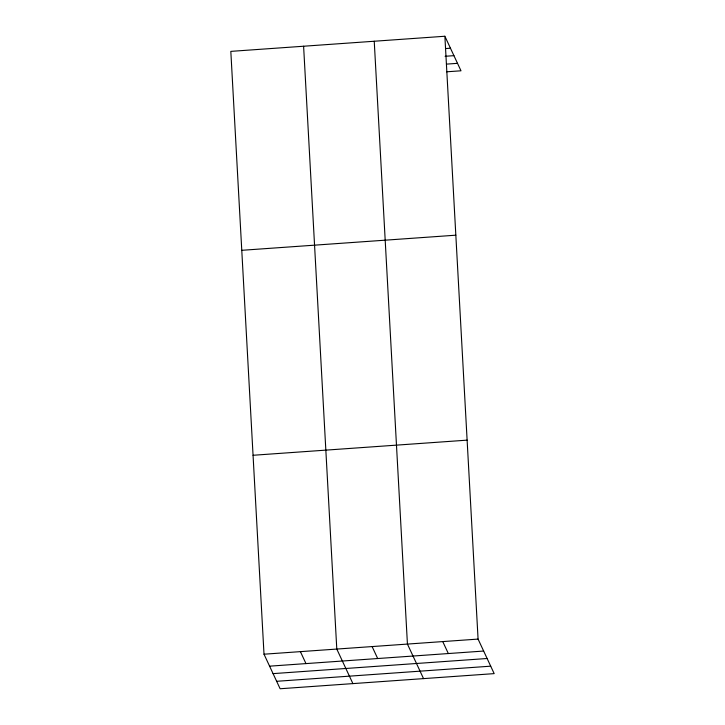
<?xml version="1.0" encoding="UTF-8"?>
<svg xmlns="http://www.w3.org/2000/svg" width="725" height="725" viewBox="0 0 725 725"><rect width="100%" height="100%" fill="white"/><g stroke="black" fill="none" stroke-linecap="round" stroke-linejoin="round"><path stroke-width="1.09" d="M444.878 36.25L230.822 51.375L264.009 654.204L280.122 688.75L494.178 673.625L478.074 639.088L444.878 36.25L460.991 70.796L446.636 71.802M446.047 48.521L450.461 48.213M445.105 56.287L453.932 55.662M446.473 64.117L457.511 63.338M241.769 250.306L455.835 235.19M253.061 455.273L467.118 440.147M264.009 654.204L478.074 639.088M269.591 666.166L483.657 651.05M273.062 673.625L487.127 658.499M276.642 681.301L490.707 666.175M442.757 641.58L448.331 653.542M423.545 678.618L407.432 644.072L374.236 41.243M372.115 646.573L377.689 658.536M352.903 683.612L336.79 649.065L303.603 46.228M300.404 651.639L305.977 663.602"/></g></svg>
